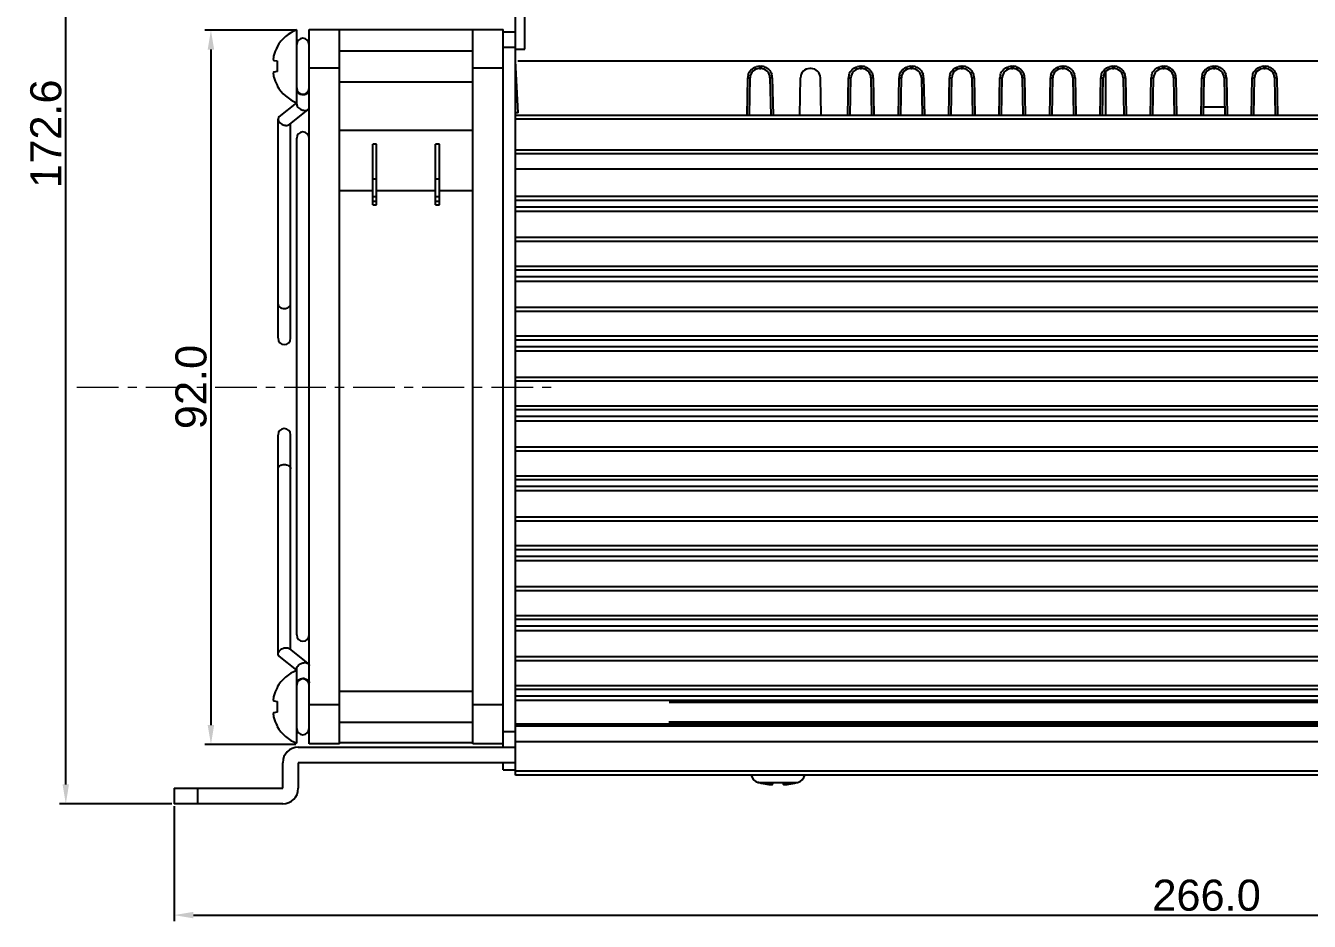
# Model space of a CAD drawing. Header units: millimetres. Extents: x 5329 to 6973, y -914 to -356.
# Drawn here: x 6371.8 to 6537.2, y -785.9 to -670.6 of the extents above; entities that cross this region are included whole.
import ezdxf

# ---------------------------------------------------------------- set-up
doc = ezdxf.new("R2010")
doc.units = ezdxf.units.MM
doc.header["$PDMODE"] = 3
doc.header["$PDSIZE"] = 1
doc.linetypes.add('CENTER', pattern=[17.8, 10.75, -2.35, 2.35, -2.35])
doc.layers.get('0').update_dxf_attribs({"linetype": 'CONTINUOUS'})
doc.layers.get('Defpoints').update_dxf_attribs({"linetype": 'CONTINUOUS'})
doc.layers.add('3', color=112, linetype='CENTER', lineweight=15)
doc.layers.add('Dim', color=1, linetype='CONTINUOUS')
doc.styles.add('OMI-1', font='arial.ttf', dxfattribs={"oblique": 1})
doc.dimstyles.new('1', dxfattribs={"dimtxt": 4, "dimasz": 2.5, "dimexe": 0.8, "dimexo": 0.3, "dimgap": 0.5, "dimtad": 1, "dimtoh": 1, "dimdec": 1, "dimzin": 0, "dimdsep": 46, "dimtxsty": 'OMI-1', "dimcen": 0, "dimclrd": 256, "dimclre": 256, "dimclrt": 256, "dimadec": 0, "dimazin": 0, "dimtfac": 0.8, "dimtdec": 1, "dimtix": 1, "dimtmove": 0, "dimatfit": 3, "dimfxl": 1, "dimtolj": 1, "dimtzin": 0, "dimarcsym": 0})

# ---------------------------------------------------------------- blocks, each defined once
blk = doc.blocks.new('*D6101')
at = {"layer": 'Defpoints', "color": 0}
for p in [(6377, -598.26), (6427.52, -598.26), (6390.95, -770.81)]:
    blk.add_point(p, dxfattribs=at)
at = {"layer": 'Dim', "lineweight": -2}
for p, q in [((6427.22, -598.26), (6376.2, -598.26)), ((6377, -768.31), (6377, -600.76)), ((6390.65, -770.81), (6376.2, -770.81))]:
    blk.add_line(p, q, dxfattribs=at)
at = {"layer": 'Dim'}
for points in [[(6377.41, -600.76), (6376.58, -600.76), (6377, -598.26)], [(6376.58, -768.31), (6377.41, -768.31), (6377, -770.81)]]:
    blk.add_solid(points, dxfattribs=at)
at = {"layer": 'Dim', "insert": (6374.45, -684.53), "char_height": 4, "attachment_point": 5, "rotation": 90, "style": 'OMI-1'}
blk.add_mtext('\\A1;\\A1;172.6', dxfattribs=at)
blk = doc.blocks.new('*D6104')
at = {"layer": 'Defpoints', "color": 0}
for p in [(6406.95, -671.16), (6395.7, -763.16), (6406.95, -763.16)]:
    blk.add_point(p, dxfattribs=at)
at = {"layer": 'Dim', "lineweight": -2}
for p, q in [((6406.65, -671.16), (6394.9, -671.16)), ((6395.7, -673.66), (6395.7, -760.66)), ((6406.65, -763.16), (6394.9, -763.16))]:
    blk.add_line(p, q, dxfattribs=at)
at = {"layer": 'Dim'}
for points in [[(6396.11, -673.66), (6395.28, -673.66), (6395.7, -671.16)], [(6395.28, -760.66), (6396.11, -760.66), (6395.7, -763.16)]]:
    blk.add_solid(points, dxfattribs=at)
at = {"layer": 'Dim', "insert": (6393.15, -717.16), "char_height": 4, "attachment_point": 5, "rotation": 90, "style": 'OMI-1'}
blk.add_mtext('\\A1;92.0', dxfattribs=at)
blk = doc.blocks.new('*D6105')
at = {"layer": 'Defpoints', "color": 0}
for p in [(6390.95, -770.81), (6656.95, -770.81), (6656.95, -785.14)]:
    blk.add_point(p, dxfattribs=at)
at = {"layer": 'Dim', "lineweight": -2}
for p, q in [((6390.95, -771.11), (6390.95, -785.94)), ((6656.95, -771.11), (6656.95, -785.94)), ((6393.45, -785.14), (6654.45, -785.14))]:
    blk.add_line(p, q, dxfattribs=at)
at = {"layer": 'Dim'}
for points in [[(6393.45, -784.72), (6393.45, -785.56), (6390.95, -785.14)], [(6654.45, -785.56), (6654.45, -784.72), (6656.95, -785.14)]]:
    blk.add_solid(points, dxfattribs=at)
at = {"layer": 'Dim', "insert": (6523.95, -782.6), "char_height": 4, "attachment_point": 5, "style": 'OMI-1'}
blk.add_mtext('\\A1;266.0', dxfattribs=at)

msp = doc.modelspace()

# ---------------------------------------------------------------- linework, layer by layer
at = {"color": 7, "linetype": 'Continuous'}
for p, q in [((6434.95, -767.11), (6434.95, -631.26)), ((6436.15, -673.61), (6436.15, -631.26)), ((6406.75, -680.51), (6406.75, -671.11)), ((6408.35, -763.06), (6408.35, -671.06)), ((6408.35, -671.06), (6433.35, -671.06)), ((6412.25, -763.06), (6412.25, -671.06)), ((6429.45, -763.06), (6429.45, -671.06)), ((6433.35, -763.51), (6433.35, -671.06)), ((6434.95, -671.41), (6433.35, -671.41)), ((6404.22, -673.29), (6404.22, -673.39)), ((6412.25, -673.81), (6429.45, -673.81)), ((6434.95, -673.41), (6433.35, -673.41)), ((6434.95, -673.61), (6436.15, -673.61)), ((6434.95, -673.61), (6436.15, -673.61)), ((6403.81, -675.06), (6404.22, -675.13)), ((6404.22, -675.13), (6404.22, -676.49)), ((6412.25, -676.06), (6408.35, -676.06)), ((6433.35, -676.06), (6429.45, -676.06)), ((6435.3, -681.79), (6434.95, -675.11)), ((6435.25, -675.11), (6641.65, -675.11)), ((6466.36, -675.82), (6466.36, -676.11)), ((6466.36, -675.82), (6466.53, -675.82)), ((6466.36, -676.11), (6466.53, -676.11)), ((6466.53, -675.82), (6466.53, -676.11)), ((6473.03, -676.11), (6472.86, -676.11)), ((6479.36, -675.82), (6479.36, -676.11)), ((6479.36, -675.82), (6479.53, -675.82)), ((6479.36, -676.11), (6479.53, -676.11)), ((6479.53, -675.82), (6479.53, -676.11)), ((6485.86, -675.82), (6485.86, -676.11)), ((6485.86, -675.82), (6486.03, -675.82)), ((6485.86, -676.11), (6486.03, -676.11)), ((6486.03, -675.82), (6486.03, -676.11)), ((6492.36, -675.82), (6492.36, -676.11)), ((6492.36, -675.82), (6492.53, -675.82)), ((6492.36, -676.11), (6492.53, -676.11)), ((6492.53, -675.82), (6492.53, -676.11)), ((6498.86, -675.82), (6498.86, -676.11)), ((6498.86, -675.82), (6499.03, -675.82)), ((6498.86, -676.11), (6499.03, -676.11)), ((6499.03, -675.82), (6499.03, -676.11)), ((6505.36, -675.82), (6505.36, -676.11)), ((6505.36, -675.82), (6505.53, -675.82)), ((6505.36, -676.11), (6505.53, -676.11)), ((6505.53, -675.82), (6505.53, -676.11)), ((6511.86, -675.82), (6511.86, -676.11)), ((6511.86, -675.82), (6512.03, -675.82)), ((6511.86, -676.11), (6512.03, -676.11)), ((6512.03, -675.82), (6512.03, -676.11)), ((6518.36, -675.82), (6518.36, -676.11)), ((6518.36, -675.82), (6518.53, -675.82)), ((6518.36, -676.11), (6518.53, -676.11)), ((6518.53, -675.82), (6518.53, -676.11)), ((6525.23, -676.12), (6524.66, -676.12)), ((6524.86, -675.82), (6524.86, -676.11)), ((6524.86, -675.82), (6525.03, -675.82)), ((6524.86, -676.11), (6525.03, -676.11)), ((6525.03, -675.82), (6525.03, -676.11)), ((6531.36, -675.82), (6531.36, -676.11)), ((6531.36, -675.82), (6531.53, -675.82)), ((6531.36, -676.11), (6531.53, -676.11)), ((6531.53, -675.82), (6531.53, -676.11)), ((6404.22, -676.49), (6403.81, -676.57)), ((6412.25, -677.81), (6429.45, -677.81)), ((6434.95, -677.81), (6435.09, -677.81)), ((6464.77, -682.11), (6464.86, -677.3)), ((6465.07, -682.11), (6465.16, -677.29)), ((6467.73, -677.29), (6467.82, -682.11)), ((6468.03, -677.3), (6468.12, -682.11)), ((6471.57, -682.11), (6471.66, -677.29)), ((6474.32, -682.11), (6474.23, -677.29)), ((6477.77, -682.11), (6477.86, -677.3)), ((6478.07, -682.11), (6478.16, -677.29)), ((6480.73, -677.29), (6480.82, -682.11)), ((6481.03, -677.3), (6481.12, -682.11)), ((6484.27, -682.11), (6484.36, -677.3)), ((6484.57, -682.11), (6484.66, -677.29)), ((6487.23, -677.29), (6487.32, -682.11)), ((6487.53, -677.3), (6487.62, -682.11)), ((6490.77, -682.11), (6490.86, -677.3)), ((6491.07, -682.11), (6491.16, -677.29)), ((6493.73, -677.29), (6493.82, -682.11)), ((6494.03, -677.3), (6494.12, -682.11)), ((6497.27, -682.11), (6497.36, -677.3)), ((6497.57, -682.11), (6497.66, -677.29)), ((6500.23, -677.29), (6500.32, -682.11)), ((6500.53, -677.3), (6500.62, -682.11)), ((6503.77, -682.11), (6503.86, -677.3)), ((6504.07, -682.11), (6504.16, -677.29)), ((6506.73, -677.29), (6506.82, -682.11)), ((6507.03, -677.3), (6507.12, -682.11)), ((6510.27, -682.11), (6510.36, -677.3)), ((6510.57, -682.11), (6510.66, -677.29)), ((6510.95, -676.53), (6510.95, -682.11)), ((6513.23, -677.29), (6513.32, -682.11)), ((6513.53, -677.3), (6513.62, -682.11)), ((6516.77, -682.11), (6516.86, -677.3)), ((6517.07, -682.11), (6517.16, -677.29)), ((6519.73, -677.29), (6519.82, -682.11)), ((6520.03, -677.3), (6520.12, -682.11)), ((6523.27, -682.11), (6523.36, -677.3)), ((6523.57, -682.11), (6523.66, -677.29)), ((6526.23, -677.29), (6526.32, -682.11)), ((6526.53, -677.3), (6526.62, -682.11)), ((6529.77, -682.11), (6529.86, -677.3)), ((6530.07, -682.11), (6530.16, -677.29)), ((6532.73, -677.29), (6532.82, -682.11)), ((6533.03, -677.3), (6533.12, -682.11)), ((6404.22, -678.24), (6404.22, -678.33)), ((6404.48, -682.33), (6406.75, -680.52)), ((6405.81, -683.31), (6408.21, -681.39)), ((6406.75, -680.69), (6406.75, -680.52)), ((6526.3, -681.09), (6523.59, -681.09)), ((6404.35, -710.79), (6404.35, -682.61)), ((6435.3, -681.81), (6434.95, -681.81)), ((6434.95, -682.11), (6641.58, -682.11)), ((6641.58, -682.64), (6434.95, -682.64)), ((6405.95, -710.79), (6405.95, -683.21)), ((6412.25, -684.06), (6429.45, -684.06)), ((6406.75, -749.04), (6406.75, -685.06)), ((6416.55, -693.65), (6416.55, -685.83)), ((6417.05, -685.83), (6416.55, -685.83)), ((6417.05, -693.65), (6417.05, -685.83)), ((6424.65, -693.65), (6424.65, -685.83)), ((6425.15, -685.83), (6424.65, -685.83)), ((6425.15, -693.65), (6425.15, -685.83)), ((6641.58, -686.61), (6434.95, -686.61)), ((6641.58, -687.11), (6434.95, -687.11)), ((6434.95, -689.02), (6617.98, -689.02)), ((6617.82, -689.05), (6434.95, -689.05)), ((6417.05, -690.35), (6416.55, -690.35)), ((6425.15, -690.35), (6424.65, -690.35)), ((6412.25, -691.81), (6416.55, -691.81)), ((6417.05, -692.62), (6416.55, -692.62)), ((6417.05, -691.81), (6424.65, -691.81)), ((6425.15, -692.62), (6424.65, -692.62)), ((6425.15, -691.81), (6429.45, -691.81)), ((6641.58, -692.59), (6434.95, -692.59)), ((6416.55, -693.18), (6417.05, -693.18)), ((6416.55, -693.65), (6417.05, -693.65)), ((6424.65, -693.18), (6425.15, -693.18)), ((6424.65, -693.65), (6425.15, -693.65)), ((6641.58, -693.08), (6434.95, -693.08)), ((6641.58, -693.94), (6434.95, -693.94)), ((6434.95, -694.47), (6641.58, -694.47)), ((6641.58, -697.88), (6434.95, -697.88)), ((6641.58, -698.38), (6434.95, -698.38)), ((6641.58, -701.59), (6434.95, -701.59)), ((6641.58, -702.08), (6434.95, -702.08)), ((6641.58, -702.94), (6434.95, -702.94)), ((6434.95, -703.47), (6641.58, -703.47)), ((6641.58, -706.88), (6434.95, -706.88)), ((6641.58, -707.38), (6434.95, -707.38)), ((6641.58, -710.59), (6434.95, -710.59)), ((6641.58, -711.08), (6434.95, -711.08)), ((6641.58, -711.94), (6434.95, -711.94)), ((6434.95, -712.47), (6641.58, -712.47)), ((6641.58, -715.88), (6434.95, -715.88)), ((6641.58, -716.38), (6434.95, -716.38)), ((6641.58, -719.59), (6434.95, -719.59)), ((6641.58, -720.08), (6434.95, -720.08)), ((6641.58, -720.94), (6434.95, -720.94)), ((6434.95, -721.47), (6641.58, -721.47)), ((6404.35, -751.51), (6404.35, -723.33)), ((6405.95, -750.92), (6405.95, -723.33)), ((6641.58, -724.88), (6434.95, -724.88)), ((6641.58, -725.38), (6434.95, -725.38)), ((6641.58, -728.59), (6434.95, -728.59)), ((6641.58, -729.08), (6434.95, -729.08)), ((6641.58, -729.94), (6434.95, -729.94)), ((6434.95, -730.47), (6641.58, -730.47)), ((6641.58, -733.88), (6434.95, -733.88)), ((6641.58, -734.38), (6434.95, -734.38)), ((6641.58, -737.59), (6434.95, -737.59)), ((6641.58, -738.08), (6434.95, -738.08)), ((6641.58, -738.94), (6434.95, -738.94)), ((6434.95, -739.47), (6641.58, -739.47)), ((6641.58, -742.88), (6434.95, -742.88)), ((6641.58, -743.38), (6434.95, -743.38)), ((6641.58, -746.59), (6434.95, -746.59)), ((6641.58, -747.08), (6434.95, -747.08)), ((6641.58, -747.94), (6434.95, -747.94)), ((6434.95, -748.47), (6641.58, -748.47)), ((6408.21, -752.73), (6405.81, -750.81)), ((6406.75, -753.6), (6404.48, -751.79)), ((6641.58, -751.88), (6434.95, -751.88)), ((6641.58, -752.38), (6434.95, -752.38)), ((6406.75, -753.6), (6406.75, -753.43)), ((6406.75, -763.01), (6406.75, -753.61)), ((6404.22, -755.79), (6404.22, -755.89)), ((6641.58, -755.59), (6434.95, -755.59)), ((6412.25, -756.31), (6429.45, -756.31)), ((6641.58, -756.08), (6434.95, -756.08)), ((6641.58, -756.94), (6434.95, -756.94)), ((6434.95, -757.47), (6641.58, -757.47)), ((6403.81, -757.56), (6404.22, -757.63)), ((6404.22, -758.99), (6403.81, -759.07)), ((6404.22, -757.63), (6404.22, -758.99)), ((6412.25, -758.06), (6408.35, -758.06)), ((6433.35, -758.06), (6429.45, -758.06)), ((6454.74, -757.73), (6641.58, -757.73)), ((6404.22, -760.74), (6404.22, -760.83)), ((6412.25, -760.31), (6429.45, -760.31)), ((6641.58, -760.53), (6434.95, -760.53)), ((6454.7, -760.26), (6641.58, -760.26)), ((6433.35, -761.51), (6434.95, -761.51)), ((6641.58, -760.81), (6434.95, -760.81)), ((6406.95, -763.51), (6434.95, -763.51)), ((6412.25, -763.06), (6408.35, -763.06)), ((6412.25, -762.89), (6429.45, -762.89)), ((6433.35, -763.06), (6429.45, -763.06)), ((6641.58, -762.81), (6434.95, -762.81)), ((6404.95, -768.81), (6404.95, -765.51)), ((6406.95, -765.51), (6406.95, -768.81)), ((6434.95, -765.51), (6406.95, -765.51)), ((6433.35, -766.41), (6433.35, -765.51)), ((6433.35, -766.41), (6434.95, -766.41)), ((6641.58, -766.61), (6434.95, -766.61)), ((6641.58, -767.11), (6434.95, -767.11)), ((6390.95, -768.81), (6390.95, -770.81)), ((6390.95, -768.81), (6404.95, -768.81)), ((6393.95, -768.81), (6393.95, -770.81)), ((6466.27, -768.07), (6466.2, -768.05)), ((6466.28, -768.07), (6466.2, -768.05)), ((6466.2, -768.05), (6471.29, -768.05)), ((6466.27, -768.07), (6466.36, -768.07)), ((6468.08, -768.27), (6468.11, -768.07)), ((6468.11, -768.07), (6469.38, -768.07)), ((6469.38, -768.07), (6469.42, -768.27)), ((6471.14, -768.07), (6471.22, -768.07)), ((6471.22, -768.07), (6471.29, -768.05)), ((6404.95, -770.81), (6390.95, -770.81))]:
    msp.add_line(p, q, dxfattribs=at)
for centre, radius, start, end in [((6408.6, -675.81), 5.05, 111.5019, 150.0855), ((6407.55, -673.01), 0.8, 0, 180), ((6408.71, -675.8), 5.1, 151.6885, 163.9775), ((6466.36, -677.31), 1.2, 90, 179), ((6466.36, -677.33), 1.51, 90.0456, 105.3381), ((6466.53, -677.33), 1.51, 73.3084, 89.9417), ((6466.53, -677.31), 1.2, 1, 90), ((6472.86, -677.31), 1.2, 90, 179), ((6473.03, -677.31), 1.2, 1, 90), ((6479.36, -677.31), 1.2, 90, 179), ((6479.36, -677.33), 1.51, 90.0456, 105.3381), ((6479.53, -677.33), 1.51, 73.3084, 89.9417), ((6479.53, -677.31), 1.2, 1, 90), ((6485.86, -677.31), 1.2, 90, 179), ((6485.86, -677.33), 1.51, 90.0456, 105.3381), ((6486.03, -677.33), 1.51, 73.3084, 89.9417), ((6486.03, -677.31), 1.2, 1, 90), ((6492.36, -677.31), 1.2, 90, 179), ((6492.36, -677.33), 1.51, 90.0456, 105.3381), ((6492.53, -677.33), 1.51, 73.3084, 89.9417), ((6492.53, -677.31), 1.2, 1, 90), ((6498.86, -677.31), 1.2, 90, 179), ((6498.86, -677.33), 1.51, 90.0456, 105.3381), ((6499.03, -677.33), 1.51, 73.3084, 89.9417), ((6499.03, -677.31), 1.2, 1, 90), ((6505.36, -677.31), 1.2, 90, 179), ((6505.36, -677.33), 1.51, 90.0456, 105.3381), ((6505.53, -677.33), 1.51, 73.3084, 89.9417), ((6505.53, -677.31), 1.2, 1, 90), ((6511.86, -677.31), 1.2, 90, 179), ((6511.86, -677.33), 1.51, 90.0456, 105.3381), ((6512.03, -677.33), 1.51, 73.3084, 89.9417), ((6512.03, -677.31), 1.2, 1, 90), ((6518.36, -677.31), 1.2, 90, 179), ((6518.36, -677.33), 1.51, 90.0456, 105.3381), ((6518.53, -677.33), 1.51, 73.3084, 89.9417), ((6518.53, -677.31), 1.2, 1, 90), ((6524.86, -677.31), 1.2, 90, 179), ((6524.86, -677.33), 1.51, 90.0456, 105.3381), ((6525.03, -677.33), 1.51, 73.3084, 89.9417), ((6525.03, -677.31), 1.2, 1, 90), ((6531.36, -677.31), 1.2, 90, 179), ((6531.36, -677.33), 1.51, 90.0456, 105.3381), ((6531.53, -677.33), 1.51, 73.3084, 89.9417), ((6531.53, -677.31), 1.2, 1, 90), ((6408.71, -675.82), 5.1, 196.0225, 208.3115), ((6466.36, -677.32), 1.5, 170.9389, 178.9747), ((6466.36, -677.32), 1.5, 163.115, 170.9515), ((6466.52, -677.32), 1.51, 2.122, 19.3707), ((6466.54, -677.32), 1.49, 1.0045, 2.0771), ((6479.36, -677.32), 1.5, 170.9389, 178.9747), ((6479.36, -677.32), 1.5, 163.115, 170.9515), ((6479.52, -677.32), 1.51, 2.122, 19.3707), ((6479.54, -677.32), 1.49, 1.0045, 2.0771), ((6485.86, -677.32), 1.5, 170.9389, 178.9747), ((6485.86, -677.32), 1.5, 163.115, 170.9515), ((6486.02, -677.32), 1.51, 2.122, 19.3707), ((6486.04, -677.32), 1.49, 1.0045, 2.0771), ((6492.36, -677.32), 1.5, 170.9389, 178.9747), ((6492.36, -677.32), 1.5, 163.115, 170.9515), ((6492.52, -677.32), 1.51, 2.122, 19.3707), ((6492.54, -677.32), 1.49, 1.0045, 2.0771), ((6498.86, -677.32), 1.5, 170.9389, 178.9747), ((6498.86, -677.32), 1.5, 163.115, 170.9515), ((6499.02, -677.32), 1.51, 2.122, 19.3707), ((6499.04, -677.32), 1.49, 1.0045, 2.0771), ((6505.36, -677.32), 1.5, 170.9389, 178.9747), ((6505.36, -677.32), 1.5, 163.115, 170.9515), ((6505.52, -677.32), 1.51, 2.122, 19.3707), ((6505.54, -677.32), 1.49, 1.0045, 2.0771), ((6511.86, -677.32), 1.5, 170.9389, 178.9747), ((6511.86, -677.32), 1.5, 163.115, 170.9515), ((6512.02, -677.32), 1.51, 2.122, 19.3707), ((6512.04, -677.32), 1.49, 1.0045, 2.0771), ((6518.36, -677.32), 1.5, 170.9389, 178.9747), ((6518.36, -677.32), 1.5, 163.115, 170.9515), ((6518.52, -677.32), 1.51, 2.122, 19.3707), ((6518.54, -677.32), 1.49, 1.0045, 2.0771), ((6524.86, -677.32), 1.5, 170.9389, 178.9747), ((6524.86, -677.32), 1.5, 163.115, 170.9515), ((6525.02, -677.32), 1.51, 2.122, 19.3707), ((6525.04, -677.32), 1.49, 1.0045, 2.0771), ((6531.36, -677.32), 1.5, 170.9389, 178.9747), ((6531.36, -677.32), 1.5, 163.115, 170.9515), ((6531.52, -677.32), 1.51, 2.122, 19.3707), ((6531.54, -677.32), 1.49, 1.0045, 2.0771), ((6408.6, -675.81), 5.05, 209.9145, 248.4981), ((6407.55, -678.61), 0.8, 180, 0), ((6407.55, -678.34), 1.12, 270.0115, 278.0144), ((6407.55, -685.06), 0.8, 0, 180), ((6405.15, -710.85), 0.8, 180, 0), ((6405.15, -723.27), 0.8, 0, 180), ((6407.55, -749.06), 0.8, 180, 0), ((6408.6, -758.31), 5.05, 111.5019, 150.0855), ((6407.55, -755.51), 0.8, 0, 180), ((6407.55, -755.78), 1.12, 81.9856, 89.9885), ((6408.71, -758.3), 5.1, 151.6885, 163.9775), ((6408.71, -758.32), 5.1, 196.0225, 208.3115), ((6408.6, -758.31), 5.05, 209.9145, 248.4981), ((6407.55, -761.11), 0.8, 180, 0), ((6406.95, -765.51), 2, 90, 180), ((6466.57, -766.78), 1.32, 194.3349, 253.9287), ((6466.57, -766.78), 1.32, 194.3349, 253.9287), ((6470.93, -766.78), 1.32, 286.0713, 345.6651), ((6404.95, -768.81), 2, 270, 0), ((6468.75, -759.1), 9.28, 255.0954, 261.2451), ((6468.75, -759.1), 9.28, 278.7549, 284.9046)]:
    msp.add_arc(centre, radius, start, end, dxfattribs=at)
for points, knots in [([(6403.81, -674.4), (6403.78, -674.48), (6403.76, -674.6), (6403.74, -674.75), (6403.73, -674.85), (6403.73, -674.93), (6403.75, -674.99), (6403.77, -675.04), (6403.8, -675.05), (6403.81, -675.06)], [0, 0, 0, 0, 0.361562, 0.524868, 0.668408, 0.78746, 0.879745, 0.947272, 1, 1, 1, 1]), ([(6464.92, -676.89), (6464.99, -676.65), (6465.27, -676.2), (6465.72, -675.94), (6465.96, -675.88)], [0, 0, 0, 0, 0.499989, 1, 1, 1, 1]), ([(6466.97, -675.89), (6467.19, -675.95), (6467.61, -676.2), (6467.87, -676.61), (6467.95, -676.82)], [0, 0, 0, 0, 0.500285, 1, 1, 1, 1]), ([(6477.92, -676.89), (6477.99, -676.65), (6478.27, -676.2), (6478.72, -675.94), (6478.96, -675.88)], [0, 0, 0, 0, 0.499989, 1, 1, 1, 1]), ([(6479.97, -675.89), (6480.19, -675.95), (6480.61, -676.2), (6480.87, -676.61), (6480.95, -676.82)], [0, 0, 0, 0, 0.500285, 1, 1, 1, 1]), ([(6484.42, -676.89), (6484.49, -676.65), (6484.77, -676.2), (6485.22, -675.94), (6485.46, -675.88)], [0, 0, 0, 0, 0.499989, 1, 1, 1, 1]), ([(6486.47, -675.89), (6486.69, -675.95), (6487.11, -676.2), (6487.37, -676.61), (6487.45, -676.82)], [0, 0, 0, 0, 0.500285, 1, 1, 1, 1]), ([(6490.92, -676.89), (6490.99, -676.65), (6491.27, -676.2), (6491.72, -675.94), (6491.96, -675.88)], [0, 0, 0, 0, 0.499989, 1, 1, 1, 1]), ([(6492.97, -675.89), (6493.19, -675.95), (6493.61, -676.2), (6493.87, -676.61), (6493.95, -676.82)], [0, 0, 0, 0, 0.500285, 1, 1, 1, 1]), ([(6497.42, -676.89), (6497.49, -676.65), (6497.77, -676.2), (6498.22, -675.94), (6498.46, -675.88)], [0, 0, 0, 0, 0.499989, 1, 1, 1, 1]), ([(6499.47, -675.89), (6499.69, -675.95), (6500.11, -676.2), (6500.37, -676.61), (6500.45, -676.82)], [0, 0, 0, 0, 0.500285, 1, 1, 1, 1]), ([(6503.92, -676.89), (6503.99, -676.65), (6504.27, -676.2), (6504.72, -675.94), (6504.96, -675.88)], [0, 0, 0, 0, 0.499989, 1, 1, 1, 1]), ([(6505.97, -675.89), (6506.19, -675.95), (6506.61, -676.2), (6506.87, -676.61), (6506.95, -676.82)], [0, 0, 0, 0, 0.500285, 1, 1, 1, 1]), ([(6510.42, -676.89), (6510.49, -676.65), (6510.77, -676.2), (6511.22, -675.94), (6511.46, -675.88)], [0, 0, 0, 0, 0.499989, 1, 1, 1, 1]), ([(6512.47, -675.89), (6512.69, -675.95), (6513.11, -676.2), (6513.37, -676.61), (6513.45, -676.82)], [0, 0, 0, 0, 0.500285, 1, 1, 1, 1]), ([(6516.92, -676.89), (6516.99, -676.65), (6517.27, -676.2), (6517.72, -675.94), (6517.96, -675.88)], [0, 0, 0, 0, 0.499989, 1, 1, 1, 1]), ([(6518.97, -675.89), (6519.19, -675.95), (6519.61, -676.2), (6519.87, -676.61), (6519.95, -676.82)], [0, 0, 0, 0, 0.500285, 1, 1, 1, 1]), ([(6523.42, -676.89), (6523.49, -676.65), (6523.77, -676.2), (6524.22, -675.94), (6524.46, -675.88)], [0, 0, 0, 0, 0.499989, 1, 1, 1, 1]), ([(6525.47, -675.89), (6525.69, -675.95), (6526.11, -676.2), (6526.37, -676.61), (6526.45, -676.82)], [0, 0, 0, 0, 0.500285, 1, 1, 1, 1]), ([(6529.92, -676.89), (6529.99, -676.65), (6530.27, -676.2), (6530.72, -675.94), (6530.96, -675.88)], [0, 0, 0, 0, 0.499989, 1, 1, 1, 1]), ([(6531.97, -675.89), (6532.19, -675.95), (6532.61, -676.2), (6532.87, -676.61), (6532.95, -676.82)], [0, 0, 0, 0, 0.500285, 1, 1, 1, 1]), ([(6403.81, -676.57), (6403.8, -676.57), (6403.77, -676.58), (6403.75, -676.63), (6403.73, -676.69), (6403.73, -676.78), (6403.74, -676.87), (6403.76, -677.03), (6403.78, -677.15), (6403.81, -677.23)], [0, 0, 0, 0, 0.052734, 0.120274, 0.212575, 0.331637, 0.475178, 0.638471, 1, 1, 1, 1]), ([(6464.86, -677.3), (6464.9, -677.3), (6464.97, -677.3), (6465.05, -677.3), (6465.1, -677.29), (6465.13, -677.29), (6465.15, -677.29), (6465.16, -677.29), (6465.16, -677.29)], [0, 0, 0, 0, 0.380654, 0.70447, 0.828486, 0.920718, 0.978177, 1, 1, 1, 1]), ([(6468.03, -677.3), (6468, -677.3), (6467.93, -677.3), (6467.84, -677.3), (6467.79, -677.29), (6467.76, -677.29), (6467.75, -677.29), (6467.73, -677.29), (6467.73, -677.29)], [0, 0, 0, 0, 0.380654, 0.70447, 0.828486, 0.920718, 0.978177, 1, 1, 1, 1]), ([(6477.86, -677.3), (6477.9, -677.3), (6477.97, -677.3), (6478.05, -677.3), (6478.1, -677.29), (6478.13, -677.29), (6478.15, -677.29), (6478.16, -677.29), (6478.16, -677.29)], [0, 0, 0, 0, 0.380654, 0.70447, 0.828486, 0.920718, 0.978177, 1, 1, 1, 1]), ([(6481.03, -677.3), (6481, -677.3), (6480.93, -677.3), (6480.84, -677.3), (6480.79, -677.29), (6480.76, -677.29), (6480.75, -677.29), (6480.73, -677.29), (6480.73, -677.29)], [0, 0, 0, 0, 0.380654, 0.70447, 0.828486, 0.920718, 0.978177, 1, 1, 1, 1]), ([(6484.36, -677.3), (6484.4, -677.3), (6484.47, -677.3), (6484.55, -677.3), (6484.6, -677.29), (6484.63, -677.29), (6484.65, -677.29), (6484.66, -677.29), (6484.66, -677.29)], [0, 0, 0, 0, 0.380654, 0.70447, 0.828486, 0.920718, 0.978177, 1, 1, 1, 1]), ([(6487.53, -677.3), (6487.5, -677.3), (6487.43, -677.3), (6487.34, -677.3), (6487.29, -677.29), (6487.26, -677.29), (6487.25, -677.29), (6487.23, -677.29), (6487.23, -677.29)], [0, 0, 0, 0, 0.380654, 0.70447, 0.828486, 0.920718, 0.978177, 1, 1, 1, 1]), ([(6490.86, -677.3), (6490.9, -677.3), (6490.97, -677.3), (6491.05, -677.3), (6491.1, -677.29), (6491.13, -677.29), (6491.15, -677.29), (6491.16, -677.29), (6491.16, -677.29)], [0, 0, 0, 0, 0.380654, 0.70447, 0.828486, 0.920718, 0.978177, 1, 1, 1, 1]), ([(6494.03, -677.3), (6494, -677.3), (6493.93, -677.3), (6493.84, -677.3), (6493.79, -677.29), (6493.76, -677.29), (6493.75, -677.29), (6493.73, -677.29), (6493.73, -677.29)], [0, 0, 0, 0, 0.380654, 0.70447, 0.828486, 0.920718, 0.978177, 1, 1, 1, 1]), ([(6497.36, -677.3), (6497.4, -677.3), (6497.47, -677.3), (6497.55, -677.3), (6497.6, -677.29), (6497.63, -677.29), (6497.65, -677.29), (6497.66, -677.29), (6497.66, -677.29)], [0, 0, 0, 0, 0.380654, 0.70447, 0.828486, 0.920718, 0.978177, 1, 1, 1, 1]), ([(6500.53, -677.3), (6500.5, -677.3), (6500.43, -677.3), (6500.34, -677.3), (6500.29, -677.29), (6500.26, -677.29), (6500.25, -677.29), (6500.23, -677.29), (6500.23, -677.29)], [0, 0, 0, 0, 0.380654, 0.70447, 0.828486, 0.920718, 0.978177, 1, 1, 1, 1]), ([(6503.86, -677.3), (6503.9, -677.3), (6503.97, -677.3), (6504.05, -677.3), (6504.1, -677.29), (6504.13, -677.29), (6504.15, -677.29), (6504.16, -677.29), (6504.16, -677.29)], [0, 0, 0, 0, 0.380654, 0.70447, 0.828486, 0.920718, 0.978177, 1, 1, 1, 1]), ([(6507.03, -677.3), (6507, -677.3), (6506.93, -677.3), (6506.84, -677.3), (6506.79, -677.29), (6506.76, -677.29), (6506.75, -677.29), (6506.73, -677.29), (6506.73, -677.29)], [0, 0, 0, 0, 0.380654, 0.70447, 0.828486, 0.920718, 0.978177, 1, 1, 1, 1]), ([(6510.36, -677.3), (6510.4, -677.3), (6510.47, -677.3), (6510.55, -677.3), (6510.6, -677.29), (6510.63, -677.29), (6510.65, -677.29), (6510.66, -677.29), (6510.66, -677.29)], [0, 0, 0, 0, 0.380654, 0.70447, 0.828486, 0.920718, 0.978177, 1, 1, 1, 1]), ([(6513.53, -677.3), (6513.5, -677.3), (6513.43, -677.3), (6513.34, -677.3), (6513.29, -677.29), (6513.26, -677.29), (6513.25, -677.29), (6513.23, -677.29), (6513.23, -677.29)], [0, 0, 0, 0, 0.380654, 0.70447, 0.828486, 0.920718, 0.978177, 1, 1, 1, 1]), ([(6516.86, -677.3), (6516.9, -677.3), (6516.97, -677.3), (6517.05, -677.3), (6517.1, -677.29), (6517.13, -677.29), (6517.15, -677.29), (6517.16, -677.29), (6517.16, -677.29)], [0, 0, 0, 0, 0.380654, 0.70447, 0.828486, 0.920718, 0.978177, 1, 1, 1, 1]), ([(6520.03, -677.3), (6520, -677.3), (6519.93, -677.3), (6519.84, -677.3), (6519.79, -677.29), (6519.76, -677.29), (6519.75, -677.29), (6519.73, -677.29), (6519.73, -677.29)], [0, 0, 0, 0, 0.380654, 0.70447, 0.828486, 0.920718, 0.978177, 1, 1, 1, 1]), ([(6523.36, -677.3), (6523.4, -677.3), (6523.47, -677.3), (6523.55, -677.3), (6523.6, -677.29), (6523.63, -677.29), (6523.65, -677.29), (6523.66, -677.29), (6523.66, -677.29)], [0, 0, 0, 0, 0.380654, 0.70447, 0.828486, 0.920718, 0.978177, 1, 1, 1, 1]), ([(6526.53, -677.3), (6526.5, -677.3), (6526.43, -677.3), (6526.34, -677.3), (6526.29, -677.29), (6526.26, -677.29), (6526.25, -677.29), (6526.23, -677.29), (6526.23, -677.29)], [0, 0, 0, 0, 0.380654, 0.70447, 0.828486, 0.920718, 0.978177, 1, 1, 1, 1]), ([(6529.86, -677.3), (6529.9, -677.3), (6529.97, -677.3), (6530.05, -677.3), (6530.1, -677.29), (6530.13, -677.29), (6530.15, -677.29), (6530.16, -677.29), (6530.16, -677.29)], [0, 0, 0, 0, 0.380654, 0.70447, 0.828486, 0.920718, 0.978177, 1, 1, 1, 1]), ([(6533.03, -677.3), (6533, -677.3), (6532.93, -677.3), (6532.84, -677.3), (6532.79, -677.29), (6532.76, -677.29), (6532.75, -677.29), (6532.73, -677.29), (6532.73, -677.29)], [0, 0, 0, 0, 0.380654, 0.70447, 0.828486, 0.920718, 0.978177, 1, 1, 1, 1]), ([(6406.75, -678.9), (6406.75, -678.95), (6406.77, -679.07), (6406.92, -679.28), (6407.11, -679.38), (6407.24, -679.42)], [0, 0, 0, 0, 0.219791, 0.456301, 1, 1, 1, 1]), ([(6407.85, -679.42), (6407.98, -679.38), (6408.17, -679.28), (6408.32, -679.07), (6408.35, -678.95), (6408.35, -678.9)], [0, 0, 0, 0, 0.543699, 0.780209, 1, 1, 1, 1]), ([(6406.75, -680.69), (6406.75, -680.87), (6406.93, -681.14), (6407.24, -681.36), (6407.44, -681.44), (6407.55, -681.47)], [0, 0, 0, 0, 0.45349, 0.72605, 1, 1, 1, 1]), ([(6407.55, -681.47), (6407.61, -681.48), (6407.83, -681.53), (6408.09, -681.49), (6408.21, -681.39)], [0, 0, 0, 0, 0.285879, 1, 1, 1, 1]), ([(6408.21, -681.39), (6408.25, -681.36), (6408.32, -681.28), (6408.35, -681.17), (6408.35, -681.12)], [0, 0, 0, 0, 0.49735, 1, 1, 1, 1]), ([(6404.48, -682.33), (6404.44, -682.36), (6404.37, -682.45), (6404.35, -682.55), (6404.35, -682.61)], [0, 0, 0, 0, 0.497349, 1, 1, 1, 1]), ([(6404.35, -682.61), (6404.35, -682.78), (6404.53, -683.05), (6404.84, -683.28), (6405.04, -683.36), (6405.15, -683.39)], [0, 0, 0, 0, 0.453489, 0.72605, 1, 1, 1, 1]), ([(6405.15, -683.39), (6405.21, -683.4), (6405.43, -683.45), (6405.69, -683.41), (6405.81, -683.31)], [0, 0, 0, 0, 0.285879, 1, 1, 1, 1]), ([(6404.35, -706.45), (6404.35, -706.53), (6404.39, -706.69), (6404.58, -706.88), (6404.84, -706.99), (6405.04, -707.02), (6405.15, -707.02)], [0, 0, 0, 0, 0.209467, 0.444667, 0.711993, 1, 1, 1, 1]), ([(6405.15, -707.02), (6405.25, -707.02), (6405.45, -706.99), (6405.71, -706.88), (6405.9, -706.69), (6405.95, -706.53), (6405.95, -706.45)], [0, 0, 0, 0, 0.288007, 0.555333, 0.790533, 1, 1, 1, 1]), ([(6404.35, -727.67), (6404.35, -727.59), (6404.39, -727.43), (6404.58, -727.25), (6404.84, -727.13), (6405.04, -727.1), (6405.15, -727.1)], [0, 0, 0, 0, 0.209467, 0.444667, 0.711993, 1, 1, 1, 1]), ([(6405.15, -727.1), (6405.25, -727.1), (6405.45, -727.13), (6405.71, -727.25), (6405.9, -727.43), (6405.95, -727.59), (6405.95, -727.67)], [0, 0, 0, 0, 0.288007, 0.555333, 0.790533, 1, 1, 1, 1]), ([(6404.35, -751.51), (6404.35, -751.34), (6404.53, -751.07), (6404.84, -750.85), (6405.04, -750.76), (6405.15, -750.73)], [0, 0, 0, 0, 0.453489, 0.72605, 1, 1, 1, 1]), ([(6405.15, -750.73), (6405.21, -750.72), (6405.43, -750.68), (6405.69, -750.71), (6405.81, -750.81)], [0, 0, 0, 0, 0.285879, 1, 1, 1, 1]), ([(6404.48, -751.79), (6404.44, -751.76), (6404.37, -751.67), (6404.35, -751.57), (6404.35, -751.51)], [0, 0, 0, 0, 0.497349, 1, 1, 1, 1]), ([(6406.75, -753.43), (6406.75, -753.26), (6406.93, -752.99), (6407.24, -752.76), (6407.44, -752.68), (6407.55, -752.65)], [0, 0, 0, 0, 0.45349, 0.72605, 1, 1, 1, 1]), ([(6407.55, -752.65), (6407.61, -752.64), (6407.83, -752.6), (6408.09, -752.63), (6408.21, -752.73)], [0, 0, 0, 0, 0.285879, 1, 1, 1, 1]), ([(6408.21, -752.73), (6408.25, -752.76), (6408.32, -752.85), (6408.35, -752.95), (6408.35, -753.01)], [0, 0, 0, 0, 0.49735, 1, 1, 1, 1]), ([(6406.75, -755.23), (6406.75, -755.17), (6406.77, -755.05), (6406.92, -754.84), (6407.11, -754.74), (6407.24, -754.7)], [0, 0, 0, 0, 0.219791, 0.456301, 1, 1, 1, 1]), ([(6407.85, -754.7), (6407.98, -754.74), (6408.17, -754.84), (6408.32, -755.05), (6408.35, -755.17), (6408.35, -755.23)], [0, 0, 0, 0, 0.543699, 0.780209, 1, 1, 1, 1]), ([(6403.81, -756.9), (6403.78, -756.98), (6403.76, -757.1), (6403.74, -757.25), (6403.73, -757.35), (6403.73, -757.43), (6403.75, -757.49), (6403.77, -757.54), (6403.8, -757.55), (6403.81, -757.56)], [0, 0, 0, 0, 0.361562, 0.524868, 0.668408, 0.78746, 0.879745, 0.947272, 1, 1, 1, 1]), ([(6403.81, -759.07), (6403.8, -759.07), (6403.77, -759.08), (6403.75, -759.13), (6403.73, -759.19), (6403.73, -759.28), (6403.74, -759.37), (6403.76, -759.53), (6403.78, -759.65), (6403.81, -759.73)], [0, 0, 0, 0, 0.052734, 0.120274, 0.212575, 0.331637, 0.475178, 0.638471, 1, 1, 1, 1]), ([(6467.33, -768.27), (6467.43, -768.29), (6467.56, -768.3), (6467.74, -768.32), (6467.85, -768.32), (6467.94, -768.32), (6468, -768.31), (6468.04, -768.3), (6468.06, -768.29), (6468.07, -768.28), (6468.08, -768.27)], [0, 0, 0, 0, 0.372908, 0.54123, 0.689064, 0.811144, 0.903624, 0.938209, 0.96517, 1, 1, 1, 1]), ([(6469.42, -768.27), (6469.42, -768.28), (6469.44, -768.29), (6469.46, -768.3), (6469.5, -768.31), (6469.56, -768.32), (6469.65, -768.32), (6469.76, -768.32), (6469.93, -768.3), (6470.07, -768.29), (6470.16, -768.27)], [0, 0, 0, 0, 0.034831, 0.061793, 0.09638, 0.188863, 0.310943, 0.458775, 0.627095, 1, 1, 1, 1])]:
    msp.add_open_spline(points, degree=3, knots=knots, dxfattribs=at)
for points in [[(6407.24, -679.42), (6407.34, -679.45), (6407.44, -679.46), (6407.55, -679.46)], [(6407.7, -679.45), (6407.75, -679.44), (6407.8, -679.43), (6407.85, -679.42)], [(6407.24, -754.7), (6407.34, -754.67), (6407.44, -754.66), (6407.55, -754.66)], [(6407.7, -754.67), (6407.75, -754.68), (6407.8, -754.69), (6407.85, -754.7)]]:
    msp.add_open_spline(points, degree=3, dxfattribs=at)
at = {"layer": '3', "linetype": 'CENTER', "ltscale": 0.5}
msp.add_line((6378.43, -717.16), (6440.32, -717.16), dxfattribs=at)

# ---------------------------------------------------------------- dimensions: what is measured, and where the dimension line sits
at = {"layer": 'Dim'}
dim = msp.add_linear_dim(base=(6377, -598.26), p1=(6390.95, -770.81), p2=(6427.52, -598.26), angle=90, text='\\A1;172.6', dimstyle='1', override={"dimtxsty": 'OMI-1'}, dxfattribs=at)
dim.commit()
dim.dimension.update_dxf_attribs({"geometry": '*D6101', "text_midpoint": (6377, -684.53), "dimtype": 160})
dim = msp.add_linear_dim(base=(6395.7, -763.16), p1=(6406.95, -671.16), p2=(6406.95, -763.16), angle=90, dimstyle='1', dxfattribs=at)
dim.commit()
dim.dimension.update_dxf_attribs({"geometry": '*D6104', "text_midpoint": (6393.15, -717.16)})
dim = msp.add_linear_dim(base=(6656.95, -785.14), p1=(6390.95, -770.81), p2=(6656.95, -770.81), dimstyle='1', dxfattribs=at)
dim.commit()
dim.dimension.update_dxf_attribs({"geometry": '*D6105', "text_midpoint": (6523.95, -782.6)})

doc.saveas('drawing.dxf')
